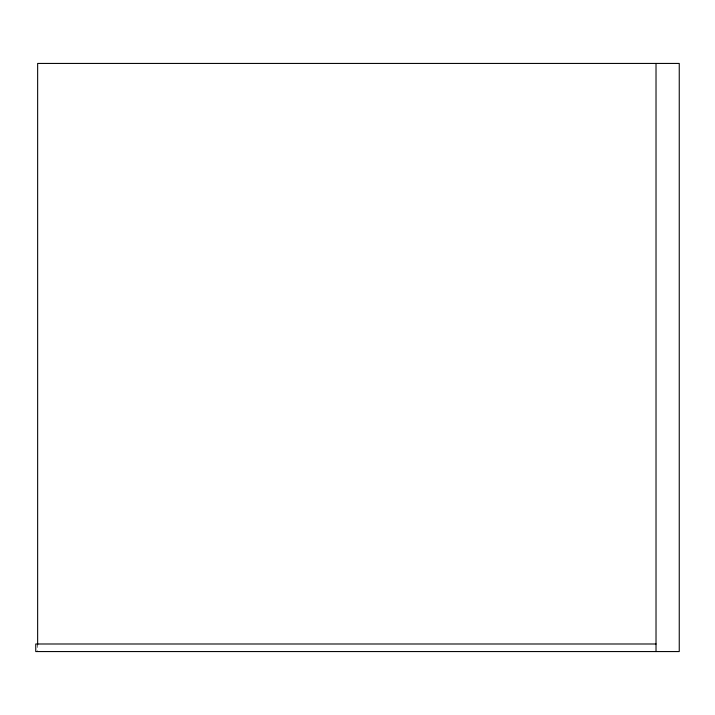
<?xml version="1.0" encoding="UTF-8"?>
<svg xmlns="http://www.w3.org/2000/svg" width="715" height="715" viewBox="0 0 715 715"><rect width="100%" height="100%" fill="white"/><g stroke="black" fill="none" stroke-linecap="round" stroke-linejoin="round"><path stroke-width="0.54" stroke-dasharray="3.58 2.68" d="M37.645 643.992L37.645 650.48"/><path stroke-width="1.07" d="M656.021 643.992L35.75 643.992L35.75 651.562L679.25 651.562L679.25 63.438L37.645 63.438L37.645 644.867M656.021 63.438L656.021 651.562"/></g></svg>
